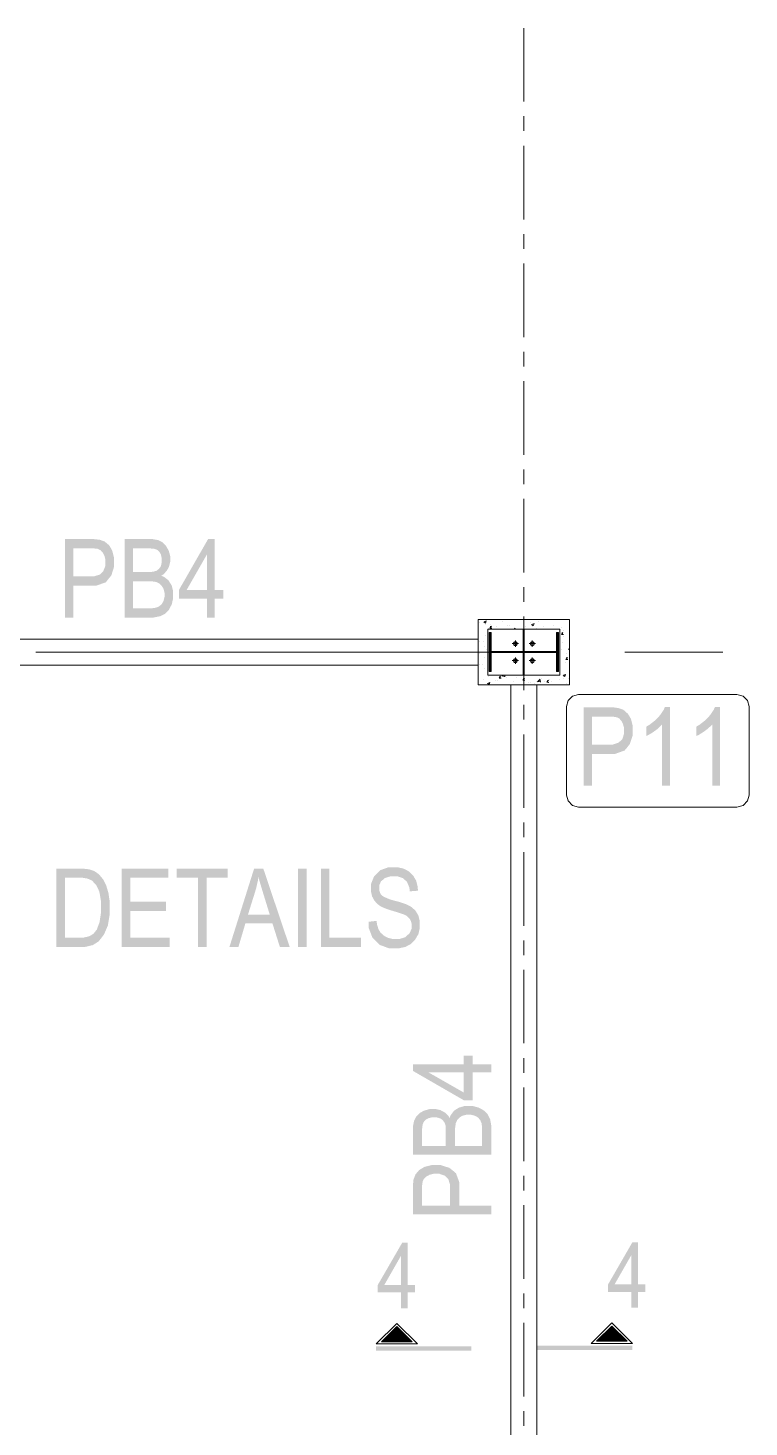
# Model space of a CAD drawing. Header units: millimetres. Extents: x 51.5 to 74.8, y 0.8 to 17.2.
# Drawn here: x 55.978 to 56.699, y 8.381 to 9.78 of the extents above; entities that cross this region are included whole.
import ezdxf

# ---------------------------------------------------------------- set-up
doc = ezdxf.new("R2010")
doc.units = ezdxf.units.MM
doc.layers.add('PDF_Geomertry', color=7, linetype='Continuous')
doc.layers.add('PDF_Solid Fills', color=7, linetype='Continuous')

msp = doc.modelspace()

# ---------------------------------------------------------------- hatches: boundary and pattern name
at = {"layer": 'PDF_Solid Fills', "transparency": 33554559}
h = msp.add_hatch(color=256, dxfattribs=at)
h.paths.add_polyline_path([(56.0152, 9.1906), (56.0152, 9.2691), (56.0395, 9.2691), (56.0437, 9.2691), (56.0501, 9.2684), (56.0522, 9.2676), (56.055, 9.2666), (56.0594, 9.2629), (56.0611, 9.2601), (56.0626, 9.2573), (56.0643, 9.2505), (56.0643, 9.2465), (56.0643, 9.2412), (56.0616, 9.2326), (56.0588, 9.2293), (56.0562, 9.2259), (56.0469, 9.2226), (56.0402, 9.2226), (56.0237, 9.2226), (56.0237, 9.1906)])
h.paths.add_polyline_path([(56.0237, 9.2318), (56.0404, 9.2318), (56.0444, 9.2318), (56.0501, 9.2336), (56.0519, 9.2354), (56.0537, 9.2372), (56.0557, 9.2424), (56.0557, 9.2461), (56.0557, 9.2484), (56.0547, 9.2524), (56.0538, 9.2541), (56.0529, 9.2558), (56.0508, 9.258), (56.0494, 9.2586), (56.0482, 9.2593), (56.0436, 9.2598), (56.0402, 9.2598), (56.0237, 9.2598)])
h = msp.add_hatch(color=256, dxfattribs=at)
h.paths.add_polyline_path([(56.075, 9.1906), (56.075, 9.2691), (56.0991, 9.2691), (56.1027, 9.2691), (56.1086, 9.268), (56.1108, 9.2669), (56.1129, 9.2658), (56.1163, 9.2622), (56.1177, 9.2598), (56.1191, 9.2573), (56.1205, 9.252), (56.1205, 9.2491), (56.1205, 9.2463), (56.1193, 9.2415), (56.1182, 9.2394), (56.1169, 9.2372), (56.1137, 9.2337), (56.1115, 9.2324), (56.1143, 9.2313), (56.1187, 9.2279), (56.1202, 9.2255), (56.1219, 9.223), (56.1234, 9.217), (56.1234, 9.2134), (56.1234, 9.2098), (56.122, 9.2036), (56.1205, 9.2009), (56.1191, 9.1981), (56.1152, 9.1943), (56.1127, 9.193), (56.1104, 9.1919), (56.1037, 9.1906), (56.0994, 9.1906)])
h.paths.add_polyline_path([(56.0834, 9.1999), (56.0994, 9.1999), (56.1022, 9.1999), (56.1061, 9.2004), (56.1073, 9.2009), (56.1091, 9.2016), (56.1119, 9.2038), (56.1129, 9.2055), (56.1138, 9.207), (56.1148, 9.2111), (56.1148, 9.2134), (56.1148, 9.2156), (56.1138, 9.2194), (56.1129, 9.2209), (56.112, 9.2224), (56.1095, 9.2247), (56.108, 9.2255), (56.1065, 9.2262), (56.1016, 9.2269), (56.0983, 9.2269), (56.0834, 9.2269)])
h.paths.add_polyline_path([(56.0834, 9.2361), (56.0973, 9.2361), (56.1001, 9.2361), (56.104, 9.2365), (56.1051, 9.2369), (56.1068, 9.2374), (56.1094, 9.2394), (56.1102, 9.2406), (56.1112, 9.242), (56.112, 9.2456), (56.112, 9.2479), (56.112, 9.2499), (56.1112, 9.2536), (56.1105, 9.2549), (56.1097, 9.2563), (56.1075, 9.2583), (56.1061, 9.2588), (56.1048, 9.2593), (56.0998, 9.2598), (56.0963, 9.2598), (56.0834, 9.2598)])
h = msp.add_hatch(color=256, dxfattribs=at)
h.paths.add_polyline_path([(56.1572, 9.1906), (56.1572, 9.2094), (56.1293, 9.2094), (56.1293, 9.2183), (56.1584, 9.2691), (56.1651, 9.2691), (56.1651, 9.2183), (56.1737, 9.2183), (56.1737, 9.2094), (56.1651, 9.2094), (56.1651, 9.1906)])
h.paths.add_polyline_path([(56.1572, 9.2183), (56.1572, 9.2537), (56.137, 9.2183)])
h = msp.add_hatch(color=256, dxfattribs=at)
h.paths.add_polyline_path([(56.5338, 9.0224), (56.5338, 9.1009), (56.5582, 9.1009), (56.5625, 9.1009), (56.5687, 9.1001), (56.5708, 9.0994), (56.5736, 9.0984), (56.578, 9.0945), (56.5797, 9.0919), (56.5813, 9.0891), (56.583, 9.0823), (56.583, 9.0783), (56.583, 9.073), (56.5802, 9.0643), (56.5776, 9.0609), (56.5748, 9.0576), (56.5655, 9.0543), (56.5588, 9.0543), (56.5423, 9.0543), (56.5423, 9.0224)])
h.paths.add_polyline_path([(56.5423, 9.0636), (56.5591, 9.0636), (56.563, 9.0636), (56.5687, 9.0654), (56.5707, 9.0672), (56.5725, 9.0688), (56.5743, 9.0743), (56.5743, 9.0779), (56.5743, 9.0802), (56.5733, 9.0841), (56.5725, 9.0858), (56.5715, 9.0874), (56.5694, 9.0898), (56.5682, 9.0904), (56.5668, 9.0909), (56.5622, 9.0916), (56.5588, 9.0916), (56.5423, 9.0916)])
for points in [[(56.6202, 9.0224), (56.6123, 9.0224), (56.6123, 9.0837), (56.6109, 9.0822), (56.6073, 9.0788), (56.605, 9.0772), (56.6027, 9.0755), (56.5984, 9.073), (56.5966, 9.0722), (56.5966, 9.0815), (56.5998, 9.0834), (56.6057, 9.088), (56.6082, 9.0906), (56.6107, 9.0934), (56.6141, 9.0986), (56.6151, 9.1012), (56.6202, 9.1012)], [(56.6704, 9.0224), (56.6625, 9.0224), (56.6625, 9.0837), (56.6611, 9.0822), (56.6573, 9.0788), (56.6551, 9.0772), (56.6527, 9.0755), (56.6486, 9.073), (56.6466, 9.0722), (56.6466, 9.0815), (56.6498, 9.0834), (56.6557, 9.088), (56.6582, 9.0906), (56.6607, 9.0934), (56.6641, 9.0986), (56.6652, 9.1012), (56.6704, 9.1012)], [(56.3188, 8.8863), (56.3269, 8.8873), (56.3272, 8.884), (56.3287, 8.879), (56.3298, 8.8772), (56.3309, 8.8754), (56.3343, 8.8724), (56.3363, 8.8713), (56.3384, 8.8702), (56.3432, 8.8691), (56.3458, 8.8691), (56.3497, 8.8691), (56.3555, 8.8709), (56.3576, 8.8729), (56.3598, 8.8747), (56.3619, 8.8795), (56.3619, 8.8824), (56.3619, 8.8843), (56.3611, 8.8873), (56.3604, 8.8886), (56.3595, 8.8898), (56.3573, 8.892), (56.3557, 8.8929), (56.3541, 8.8937), (56.3475, 8.8959), (56.3425, 8.8974), (56.3379, 8.8988), (56.3313, 8.9015), (56.3294, 8.9029), (56.3275, 8.9043), (56.3245, 8.9077), (56.3234, 8.9098), (56.3223, 8.9119), (56.3213, 8.9166), (56.3213, 8.9193), (56.3213, 8.9241), (56.3244, 8.9319), (56.3275, 8.9348), (56.3305, 8.9379), (56.3388, 8.9409), (56.3441, 8.9409), (56.3476, 8.9409), (56.354, 8.9395), (56.3566, 8.9381), (56.3593, 8.9366), (56.3634, 8.9326), (56.365, 8.9299), (56.3665, 8.9273), (56.368, 8.9211), (56.3682, 8.9174), (56.36, 8.9168), (56.3597, 8.9205), (56.3573, 8.9262), (56.3554, 8.928), (56.3534, 8.9299), (56.3479, 8.9318), (56.3443, 8.9318), (56.3407, 8.9318), (56.3352, 8.9301), (56.3333, 8.9284), (56.3313, 8.9269), (56.3295, 8.9227), (56.3295, 8.9201), (56.3295, 8.9177), (56.3309, 8.9141), (56.3323, 8.9127), (56.3337, 8.9115), (56.34, 8.9088), (56.3448, 8.9074), (56.3495, 8.9062), (56.3563, 8.904), (56.3583, 8.903), (56.3612, 8.9015), (56.3657, 8.8976), (56.3672, 8.8951), (56.3686, 8.8927), (56.3701, 8.8868), (56.3701, 8.8834), (56.3701, 8.8801), (56.3686, 8.8738), (56.3669, 8.8711), (56.3654, 8.8683), (56.3611, 8.8641), (56.3583, 8.8626), (56.3557, 8.8612), (56.3491, 8.8598), (56.3452, 8.8598), (56.3393, 8.8598), (56.3298, 8.8633), (56.3262, 8.8669), (56.3227, 8.8705), (56.319, 8.8802)], [(56.072, 8.8611), (56.072, 8.9395), (56.1186, 8.9395), (56.1186, 8.9304), (56.0805, 8.9304), (56.0805, 8.9063), (56.1162, 8.9063), (56.1162, 8.897), (56.0805, 8.897), (56.0805, 8.8704), (56.1201, 8.8704), (56.1201, 8.8611)], [(56.1483, 8.8611), (56.1483, 8.9304), (56.127, 8.9304), (56.127, 8.9395), (56.178, 8.9395), (56.178, 8.9304), (56.1568, 8.9304), (56.1568, 8.8611)], [(56.2712, 8.8611), (56.2712, 8.9395), (56.2797, 8.9395), (56.2797, 8.8704), (56.3113, 8.8704), (56.3113, 8.8611)]]:
    msp.add_hatch(color=256, dxfattribs=at).paths.add_polyline_path(points)
h = msp.add_hatch(color=256, dxfattribs=at)
h.paths.add_polyline_path([(56.0068, 8.8611), (56.0068, 8.9395), (56.029, 8.9395), (56.0332, 8.9395), (56.0394, 8.9388), (56.0416, 8.9381), (56.0444, 8.9372), (56.0493, 8.9338), (56.0513, 8.9313), (56.0534, 8.9288), (56.0566, 8.9224), (56.0577, 8.9187), (56.0588, 8.9149), (56.0601, 8.9059), (56.0601, 8.9008), (56.0601, 8.8941), (56.0582, 8.8827), (56.0562, 8.8781), (56.0543, 8.8736), (56.0491, 8.8669), (56.0461, 8.8649), (56.043, 8.863), (56.035, 8.8611), (56.0301, 8.8611)])
h.paths.add_polyline_path([(56.0152, 8.8704), (56.029, 8.8704), (56.0332, 8.8704), (56.0395, 8.8718), (56.0416, 8.873), (56.0438, 8.8744), (56.0472, 8.8787), (56.0483, 8.8818), (56.0498, 8.8858), (56.0513, 8.8954), (56.0513, 8.9009), (56.0513, 8.9069), (56.0497, 8.9162), (56.0482, 8.9197), (56.0465, 8.923), (56.0423, 8.9276), (56.0397, 8.9287), (56.038, 8.9295), (56.0326, 8.9304), (56.0288, 8.9304), (56.0152, 8.9304)])
h = msp.add_hatch(color=256, dxfattribs=at)
h.paths.add_polyline_path([(56.1797, 8.8611), (56.2044, 8.9395), (56.2136, 8.9395), (56.24, 8.8611), (56.2302, 8.8611), (56.2227, 8.8848), (56.1957, 8.8848), (56.1887, 8.8611)])
h.paths.add_polyline_path([(56.1982, 8.8933), (56.2201, 8.8933), (56.2134, 8.9151), (56.2119, 8.9201), (56.2095, 8.9281), (56.2088, 8.9313), (56.2082, 8.9276), (56.2065, 8.9201), (56.2054, 8.9163)])
h = msp.add_hatch(color=256, dxfattribs=at)
h.paths.add_polyline_path([(56.4416, 8.7358), (56.4229, 8.7358), (56.4229, 8.7079), (56.414, 8.7079), (56.3632, 8.7372), (56.3632, 8.7437), (56.414, 8.7437), (56.414, 8.7524), (56.4229, 8.7524), (56.4229, 8.7437), (56.4416, 8.7437)])
h.paths.add_polyline_path([(56.414, 8.7358), (56.3786, 8.7358), (56.414, 8.7156)])
h = msp.add_hatch(color=256, dxfattribs=at)
h.paths.add_polyline_path([(56.4416, 8.6536), (56.3632, 8.6536), (56.3632, 8.6777), (56.3632, 8.6815), (56.3643, 8.6872), (56.3654, 8.6894), (56.3665, 8.6915), (56.3701, 8.6951), (56.3725, 8.6965), (56.375, 8.6977), (56.3802, 8.6991), (56.3832, 8.6991), (56.3858, 8.6991), (56.3907, 8.698), (56.3929, 8.6968), (56.3951, 8.6956), (56.3986, 8.6923), (56.3998, 8.6901), (56.4009, 8.6929), (56.4043, 8.6973), (56.4068, 8.699), (56.4093, 8.7005), (56.4152, 8.7022), (56.4188, 8.7022), (56.4225, 8.7022), (56.4287, 8.7006), (56.4313, 8.6993), (56.434, 8.6977), (56.438, 8.6938), (56.4391, 8.6915), (56.4404, 8.689), (56.4416, 8.6823), (56.4416, 8.678)])
h.paths.add_polyline_path([(56.4323, 8.662), (56.4323, 8.6781), (56.4323, 8.6808), (56.4319, 8.6847), (56.4313, 8.6859), (56.4307, 8.6877), (56.4284, 8.6905), (56.4268, 8.6915), (56.4252, 8.6924), (56.4212, 8.6934), (56.4188, 8.6934), (56.4166, 8.6934), (56.4129, 8.6924), (56.4113, 8.6916), (56.4098, 8.6906), (56.4075, 8.6881), (56.4068, 8.6866), (56.4061, 8.6851), (56.4054, 8.6802), (56.4054, 8.677), (56.4054, 8.662)])
h.paths.add_polyline_path([(56.3961, 8.662), (56.3961, 8.6761), (56.3961, 8.6787), (56.3958, 8.6826), (56.3954, 8.6838), (56.3948, 8.6855), (56.3929, 8.688), (56.3916, 8.689), (56.3902, 8.6898), (56.3866, 8.6908), (56.3844, 8.6908), (56.3823, 8.6908), (56.3787, 8.6899), (56.3773, 8.6891), (56.3759, 8.6883), (56.374, 8.6861), (56.3734, 8.6848), (56.3729, 8.6834), (56.3723, 8.6786), (56.3723, 8.6749), (56.3723, 8.662)])
h = msp.add_hatch(color=256, dxfattribs=at)
h.paths.add_polyline_path([(56.4416, 8.5938), (56.3632, 8.5938), (56.3632, 8.6181), (56.3632, 8.6224), (56.3638, 8.6287), (56.3647, 8.6308), (56.3657, 8.6336), (56.3694, 8.638), (56.3722, 8.6397), (56.375, 8.6413), (56.3818, 8.643), (56.3857, 8.643), (56.3911, 8.643), (56.3997, 8.6402), (56.403, 8.6376), (56.4063, 8.6348), (56.4097, 8.6255), (56.4097, 8.6188), (56.4097, 8.6023), (56.4416, 8.6023)])
h.paths.add_polyline_path([(56.4004, 8.6023), (56.4004, 8.619), (56.4004, 8.623), (56.3987, 8.6287), (56.3969, 8.6306), (56.3951, 8.6324), (56.3897, 8.6343), (56.3862, 8.6343), (56.3838, 8.6343), (56.3798, 8.6333), (56.3782, 8.6324), (56.3765, 8.6315), (56.3743, 8.6294), (56.3736, 8.6281), (56.373, 8.6268), (56.3723, 8.6222), (56.3723, 8.6188), (56.3723, 8.6023)])
h = msp.add_hatch(color=256, dxfattribs=at)
h.paths.add_polyline_path([(56.3513, 8.4999), (56.3513, 8.5156), (56.328, 8.5156), (56.328, 8.523), (56.3525, 8.5654), (56.3579, 8.5654), (56.3579, 8.523), (56.3652, 8.523), (56.3652, 8.5156), (56.3579, 8.5156), (56.3579, 8.4999)])
h.paths.add_polyline_path([(56.3513, 8.523), (56.3513, 8.5524), (56.3345, 8.523)])
h = msp.add_hatch(color=256, dxfattribs=at)
h.paths.add_polyline_path([(56.5816, 8.5005), (56.5816, 8.5162), (56.5583, 8.5162), (56.5583, 8.5236), (56.5827, 8.5659), (56.5882, 8.5659), (56.5882, 8.5236), (56.5955, 8.5236), (56.5955, 8.5162), (56.5882, 8.5162), (56.5882, 8.5005)])
h.paths.add_polyline_path([(56.5816, 8.5236), (56.5816, 8.553), (56.5648, 8.5236)])

# ---------------------------------------------------------------- linework, layer by layer
at = {"layer": 'PDF_Geomertry', "lineweight": 0}
for points in [[(56.4741, 9.7802), (56.4741, 9.7066)], [(56.4741, 9.6919), (56.4741, 9.6772)], [(56.4741, 9.6624), (56.4741, 9.5888)], [(56.4741, 9.5741), (56.4741, 9.5594)], [(56.4741, 9.5447), (56.4741, 9.4711)], [(56.4741, 9.4563), (56.4741, 9.4418)], [(56.4741, 9.427), (56.4741, 9.3534)], [(56.4741, 9.3387), (56.4741, 9.324)], [(56.4741, 9.3093), (56.4741, 9.2356)], [(56.4741, 9.2209), (56.4741, 9.2062)], [(56.4283, 9.1888), (56.4283, 9.1888)], [(56.43, 9.1858), (56.43, 9.1858)], [(56.4341, 9.1862), (56.4358, 9.1851), (56.4365, 9.1872)], [(56.4343, 9.1863), (56.4366, 9.1873)], [(56.4359, 9.1838), (56.4359, 9.1838)], [(56.4384, 9.1801), (56.4384, 9.1801)], [(56.442, 9.1799), (56.4401, 9.1801), (56.4418, 9.182)], [(56.4404, 9.1834), (56.4404, 9.1834)], [(56.4412, 9.1798), (56.4408, 9.1819)], [(56.4423, 9.1888), (56.4423, 9.1888)], [(56.4468, 9.1812), (56.4468, 9.1812)], [(56.4532, 9.1863), (56.4532, 9.1863)], [(56.4582, 9.1827), (56.4582, 9.1827)], [(56.4594, 9.1827), (56.4594, 9.1827)], [(56.4647, 9.179), (56.4655, 9.1799)], [(56.4648, 9.179), (56.4647, 9.1798)], [(56.4702, 9.1887), (56.4702, 9.1887)], [(56.4716, 9.179), (56.4716, 9.179)], [(56.4741, 9.1915), (56.4741, 9.1179)], [(56.4759, 9.182), (56.4759, 9.182)], [(56.4804, 9.1855), (56.4804, 9.1855)], [(56.4819, 9.1836), (56.4836, 9.1824), (56.4843, 9.1844)], [(56.482, 9.1837), (56.4843, 9.1845)], [(56.4855, 9.179), (56.4855, 9.179)], [(56.4866, 9.1798), (56.4866, 9.1798)], [(56.4886, 9.1866), (56.4886, 9.1866)], [(56.4937, 9.1812), (56.4937, 9.1812)], [(56.4984, 9.1888), (56.4984, 9.1888)], [(56.5012, 9.1883), (56.5012, 9.1883)], [(56.5038, 9.1823), (56.5038, 9.1823)], [(56.5048, 9.1888), (56.5048, 9.1888)], [(56.5061, 9.1793), (56.5061, 9.1793)], [(56.5113, 9.1805), (56.5113, 9.1805)], [(56.5198, 9.1856), (56.5198, 9.1856)], [(55.7115, 9.1691), (56.4283, 9.1691)], [(56.4283, 9.178), (56.4283, 9.178)], [(56.4283, 9.1673), (56.4283, 9.1673)], [(56.4286, 9.1659), (56.4286, 9.1659)], [(56.4297, 9.1669), (56.4297, 9.1669)], [(56.434, 9.1665), (56.434, 9.1665)], [(56.4355, 9.1729), (56.4355, 9.1729)], [(56.438, 9.168), (56.438, 9.168)], [(56.4382, 9.1748), (56.4382, 9.1748)], [(56.4395, 9.174), (56.4413, 9.1756)], [(56.4395, 9.1745), (56.4408, 9.1756)], [(56.4395, 9.1751), (56.4401, 9.1756)], [(56.4395, 9.1756), (56.4395, 9.1756)], [(56.4395, 9.1733), (56.4413, 9.1752)], [(56.4395, 9.1727), (56.4413, 9.1745)], [(56.4395, 9.1722), (56.4413, 9.174)], [(56.4395, 9.1716), (56.4413, 9.1734)], [(56.4395, 9.1709), (56.4413, 9.1729)], [(56.4395, 9.1704), (56.4413, 9.1722)], [(56.4395, 9.1698), (56.4413, 9.1716)], [(56.4395, 9.1693), (56.4413, 9.1711)], [(56.4395, 9.1687), (56.4413, 9.1705)], [(56.4395, 9.168), (56.4413, 9.1698)], [(56.4395, 9.1674), (56.4413, 9.1693)], [(56.4395, 9.1669), (56.4413, 9.1687)], [(56.4395, 9.1663), (56.4413, 9.1681)], [(56.4395, 9.1656), (56.4413, 9.1676)], [(56.4395, 9.1651), (56.4413, 9.1669)], [(56.4395, 9.1645), (56.4413, 9.1663)], [(56.4395, 9.164), (56.4413, 9.1658)], [(56.4395, 9.1633), (56.4413, 9.1652)], [(56.4657, 9.1677), (56.4657, 9.1613)], [(56.4826, 9.1677), (56.4826, 9.1613)], [(56.5068, 9.1743), (56.5083, 9.1756)], [(56.5068, 9.1748), (56.5077, 9.1756)], [(56.5068, 9.1754), (56.5072, 9.1756)], [(56.5068, 9.1736), (56.5086, 9.1755)], [(56.5068, 9.173), (56.5086, 9.1748)], [(56.5068, 9.1724), (56.5086, 9.1743)], [(56.5068, 9.1719), (56.5086, 9.1737)], [(56.5068, 9.1712), (56.5086, 9.1731)], [(56.5068, 9.1706), (56.5086, 9.1724)], [(56.5068, 9.1701), (56.5086, 9.1719)], [(56.5068, 9.1695), (56.5086, 9.1713)], [(56.5068, 9.169), (56.5086, 9.1708)], [(56.5068, 9.1683), (56.5086, 9.1701)], [(56.5068, 9.1677), (56.5086, 9.1695)], [(56.5068, 9.1672), (56.5086, 9.169)], [(56.5068, 9.1666), (56.5086, 9.1684)], [(56.5068, 9.1659), (56.5086, 9.1679)], [(56.5068, 9.1654), (56.5086, 9.1672)], [(56.5068, 9.1648), (56.5086, 9.1666)], [(56.5068, 9.1643), (56.5086, 9.1661)], [(56.5068, 9.1636), (56.5086, 9.1655)], [(56.5068, 9.163), (56.5086, 9.1648)], [(56.5101, 9.1756), (56.5101, 9.1756)], [(56.5136, 9.1737), (56.5116, 9.1738), (56.5132, 9.1758)], [(56.5127, 9.1736), (56.5123, 9.1756)], [(56.513, 9.1659), (56.513, 9.1659)], [(56.5134, 9.178), (56.5134, 9.178)], [(56.514, 9.172), (56.514, 9.172)], [(56.5198, 9.1666), (56.5198, 9.1666)], [(56.4769, 9.1561), (55.9863, 9.1561)], [(56.4283, 9.1631), (56.4284, 9.1631)], [(56.4283, 9.1627), (56.4284, 9.163)], [(56.4283, 9.1565), (56.4283, 9.1565)], [(56.4293, 9.1549), (56.4293, 9.1549)], [(56.4347, 9.1506), (56.4347, 9.1506)], [(56.4351, 9.1618), (56.4351, 9.1618)], [(56.4365, 9.1587), (56.4365, 9.1587)], [(56.4382, 9.1641), (56.4382, 9.1641)], [(56.4382, 9.1572), (56.4382, 9.1572)], [(56.4395, 9.1627), (56.4413, 9.1645)], [(56.4395, 9.1622), (56.4413, 9.164)], [(56.4395, 9.1616), (56.4413, 9.1634)], [(56.4395, 9.1611), (56.4413, 9.1629)], [(56.4395, 9.1604), (56.4413, 9.1623)], [(56.4395, 9.1598), (56.4413, 9.1616)], [(56.4395, 9.1593), (56.4413, 9.1611)], [(56.4395, 9.1587), (56.4413, 9.1605)], [(56.4395, 9.158), (56.4413, 9.1599)], [(56.4395, 9.1574), (56.4413, 9.1593)], [(56.4395, 9.1569), (56.4413, 9.1587)], [(56.4395, 9.1563), (56.4413, 9.1581)], [(56.4395, 9.1556), (56.4413, 9.1576)], [(56.4395, 9.1551), (56.4413, 9.1569)], [(56.4395, 9.154), (56.4413, 9.1558), (56.442, 9.1565)], [(56.4395, 9.1545), (56.4413, 9.1563), (56.4415, 9.1565)], [(56.4395, 9.1534), (56.4413, 9.1552)], [(56.4395, 9.1527), (56.4413, 9.1547)], [(56.4395, 9.1522), (56.4413, 9.154)], [(56.4395, 9.1516), (56.4413, 9.1534)], [(56.4395, 9.1511), (56.4413, 9.1529)], [(56.4395, 9.1504), (56.4413, 9.1523)], [(56.4395, 9.1498), (56.4413, 9.1516)], [(56.4395, 9.1493), (56.4413, 9.1511)], [(56.4419, 9.1556), (56.4426, 9.1565)], [(56.4425, 9.1556), (56.4433, 9.1565)], [(56.443, 9.1556), (56.4438, 9.1565)], [(56.4436, 9.1556), (56.4444, 9.1565)], [(56.4443, 9.1556), (56.445, 9.1565)], [(56.4448, 9.1556), (56.4457, 9.1565)], [(56.4454, 9.1556), (56.4462, 9.1565)], [(56.4459, 9.1556), (56.4468, 9.1565)], [(56.4466, 9.1556), (56.4473, 9.1565)], [(56.4472, 9.1556), (56.448, 9.1565)], [(56.4477, 9.1556), (56.4486, 9.1565)], [(56.4483, 9.1556), (56.4491, 9.1565)], [(56.449, 9.1556), (56.4497, 9.1565)], [(56.4495, 9.1556), (56.4502, 9.1565)], [(56.4501, 9.1556), (56.4509, 9.1565)], [(56.4507, 9.1556), (56.4515, 9.1565)], [(56.4512, 9.1556), (56.452, 9.1565)], [(56.4519, 9.1556), (56.4526, 9.1565)], [(56.4525, 9.1556), (56.4533, 9.1565)], [(56.453, 9.1556), (56.4538, 9.1565)], [(56.4536, 9.1556), (56.4544, 9.1565)], [(56.4543, 9.1556), (56.455, 9.1565)], [(56.4548, 9.1556), (56.4555, 9.1565)], [(56.4554, 9.1556), (56.4562, 9.1565)], [(56.4559, 9.1556), (56.4568, 9.1565)], [(56.4566, 9.1556), (56.4573, 9.1565)], [(56.4572, 9.1556), (56.4579, 9.1565)], [(56.4577, 9.1556), (56.4586, 9.1565)], [(56.4583, 9.1556), (56.4591, 9.1565)], [(56.4588, 9.1556), (56.4597, 9.1565)], [(56.4595, 9.1556), (56.4602, 9.1565)], [(56.4601, 9.1556), (56.4609, 9.1565)], [(56.4607, 9.1556), (56.4615, 9.1565)], [(56.4612, 9.1556), (56.462, 9.1565)], [(56.4619, 9.1556), (56.4626, 9.1565)], [(56.4688, 9.1645), (56.4625, 9.1645)], [(56.4625, 9.1556), (56.4632, 9.1565)], [(56.463, 9.1556), (56.4638, 9.1565)], [(56.4636, 9.1556), (56.4644, 9.1565)], [(56.4641, 9.1556), (56.465, 9.1565)], [(56.4648, 9.1556), (56.4655, 9.1565)], [(56.4654, 9.1556), (56.4662, 9.1565)], [(56.4657, 9.1508), (56.4657, 9.1444)], [(56.4659, 9.1556), (56.4668, 9.1565)], [(56.4665, 9.1556), (56.4673, 9.1565)], [(56.4672, 9.1556), (56.4679, 9.1565)], [(56.4677, 9.1556), (56.4686, 9.1565)], [(56.4683, 9.1556), (56.4691, 9.1565)], [(56.4688, 9.1556), (56.4697, 9.1565)], [(56.4695, 9.1556), (56.4702, 9.1565)], [(56.4701, 9.1556), (56.4708, 9.1565)], [(56.4707, 9.1556), (56.4715, 9.1565)], [(56.4712, 9.1556), (56.472, 9.1565)], [(56.4718, 9.1556), (56.4726, 9.1565)], [(56.4725, 9.1556), (56.4732, 9.1565)], [(56.473, 9.1556), (56.4738, 9.1565)], [(56.4736, 9.1556), (56.4744, 9.1565)], [(56.4741, 9.1556), (56.475, 9.1565)], [(56.4748, 9.1556), (56.4755, 9.1565)], [(56.4754, 9.1556), (56.4762, 9.1565)], [(56.4759, 9.1556), (56.4768, 9.1565)], [(56.4765, 9.1556), (56.4773, 9.1565)], [(56.4772, 9.1556), (56.4779, 9.1565)], [(56.4777, 9.1556), (56.4784, 9.1565)], [(56.4783, 9.1556), (56.4791, 9.1565)], [(56.4788, 9.1556), (56.4797, 9.1565)], [(56.4858, 9.1645), (56.4794, 9.1645)], [(56.4794, 9.1556), (56.4802, 9.1565)], [(56.4801, 9.1556), (56.4808, 9.1565)], [(56.4807, 9.1556), (56.4815, 9.1565)], [(56.4812, 9.1556), (56.482, 9.1565)], [(56.4818, 9.1556), (56.4826, 9.1565)], [(56.4825, 9.1556), (56.4832, 9.1565)], [(56.4826, 9.1508), (56.4826, 9.1444)], [(56.483, 9.1556), (56.4837, 9.1565)], [(56.4836, 9.1556), (56.4844, 9.1565)], [(56.4841, 9.1556), (56.485, 9.1565)], [(56.4848, 9.1556), (56.4855, 9.1565)], [(56.4854, 9.1556), (56.4861, 9.1565)], [(56.4859, 9.1556), (56.4868, 9.1565)], [(56.4865, 9.1556), (56.4873, 9.1565)], [(56.487, 9.1556), (56.4879, 9.1565)], [(56.4877, 9.1556), (56.4884, 9.1565)], [(56.4883, 9.1556), (56.4891, 9.1565)], [(56.4888, 9.1556), (56.4897, 9.1565)], [(56.4894, 9.1556), (56.4902, 9.1565)], [(56.4901, 9.1556), (56.4908, 9.1565)], [(56.4907, 9.1556), (56.4913, 9.1565)], [(56.4912, 9.1556), (56.492, 9.1565)], [(56.4918, 9.1556), (56.4926, 9.1565)], [(56.4923, 9.1556), (56.4932, 9.1565)], [(56.493, 9.1556), (56.4937, 9.1565)], [(56.4936, 9.1556), (56.4944, 9.1565)], [(56.4941, 9.1556), (56.495, 9.1565)], [(56.4947, 9.1556), (56.4955, 9.1565)], [(56.4954, 9.1556), (56.4961, 9.1565)], [(56.4959, 9.1556), (56.4968, 9.1565)], [(56.4965, 9.1556), (56.4973, 9.1565)], [(56.497, 9.1556), (56.4979, 9.1565)], [(56.4977, 9.1556), (56.4984, 9.1565)], [(56.4983, 9.1556), (56.499, 9.1565)], [(56.4988, 9.1556), (56.4997, 9.1565)], [(56.4994, 9.1556), (56.5002, 9.1565)], [(56.5, 9.1556), (56.5008, 9.1565)], [(56.5007, 9.1556), (56.5013, 9.1565)], [(56.5012, 9.1556), (56.502, 9.1565)], [(56.5018, 9.1556), (56.5026, 9.1565)], [(56.5023, 9.1556), (56.5032, 9.1565)], [(56.503, 9.1556), (56.5037, 9.1565)], [(56.5036, 9.1556), (56.5043, 9.1565)], [(56.5041, 9.1556), (56.505, 9.1565)], [(56.5047, 9.1556), (56.5055, 9.1565)], [(56.5054, 9.1556), (56.5061, 9.1565)], [(56.5059, 9.1556), (56.5066, 9.1565)], [(56.5065, 9.1556), (56.5068, 9.1559), (56.5086, 9.1579)], [(56.5068, 9.1624), (56.5086, 9.1643)], [(56.5068, 9.1619), (56.5086, 9.1637)], [(56.5068, 9.1613), (56.5086, 9.1631)], [(56.5068, 9.1606), (56.5086, 9.1626)], [(56.5068, 9.1601), (56.5086, 9.1619)], [(56.5068, 9.1595), (56.5086, 9.1613)], [(56.5068, 9.159), (56.5086, 9.1608)], [(56.5068, 9.1583), (56.5086, 9.1602)], [(56.5068, 9.1577), (56.5086, 9.1595)], [(56.5068, 9.1572), (56.5086, 9.159)], [(56.5068, 9.1566), (56.5086, 9.1584)], [(56.5068, 9.1554), (56.5086, 9.1572)], [(56.5068, 9.1548), (56.5086, 9.1566)], [(56.5068, 9.1543), (56.5086, 9.1561)], [(56.5068, 9.1537), (56.5086, 9.1555)], [(56.5068, 9.153), (56.5086, 9.1549)], [(56.5068, 9.1524), (56.5086, 9.1543)], [(56.5068, 9.1519), (56.5086, 9.1537)], [(56.5068, 9.1513), (56.5086, 9.1531)], [(56.5068, 9.1506), (56.5086, 9.1526)], [(56.5068, 9.1501), (56.5086, 9.1519)], [(56.5068, 9.1495), (56.5086, 9.1513)], [(56.5068, 9.149), (56.5086, 9.1508)], [(56.5101, 9.1602), (56.5101, 9.1602)], [(56.5101, 9.1536), (56.5101, 9.1536)], [(56.5119, 9.159), (56.5119, 9.159)], [(56.5182, 9.1487), (56.5162, 9.1488), (56.5177, 9.1508)], [(56.5169, 9.1545), (56.5169, 9.1545)], [(56.5173, 9.1486), (56.5169, 9.1506)], [(56.5187, 9.159), (56.5198, 9.1588)], [(56.5188, 9.1587), (56.5198, 9.1598)], [(56.5197, 9.1513), (56.5197, 9.1513)], [(56.5198, 9.1549), (56.5198, 9.1549)], [(56.5198, 9.154), (56.5198, 9.154)], [(56.6732, 9.1561), (56.575, 9.1561)], [(55.7115, 9.143), (56.4283, 9.143)], [(56.4283, 9.1458), (56.4283, 9.1458)], [(56.4283, 9.1429), (56.4283, 9.1429)], [(56.4298, 9.1437), (56.4298, 9.1437)], [(56.4332, 9.1434), (56.4332, 9.1434)], [(56.4343, 9.1397), (56.4343, 9.1397)], [(56.4382, 9.1441), (56.4382, 9.1441)], [(56.4382, 9.1426), (56.4382, 9.1426)], [(56.4395, 9.1487), (56.4413, 9.1505)], [(56.4395, 9.1481), (56.4413, 9.1499)], [(56.4395, 9.1474), (56.4413, 9.1493)], [(56.4395, 9.1469), (56.4413, 9.1487)], [(56.4395, 9.1463), (56.4413, 9.1481)], [(56.4395, 9.1458), (56.4413, 9.1476)], [(56.4395, 9.1451), (56.4413, 9.147)], [(56.4395, 9.1445), (56.4413, 9.1463)], [(56.4395, 9.144), (56.4413, 9.1458)], [(56.4395, 9.1434), (56.4413, 9.1452)], [(56.4395, 9.1427), (56.4413, 9.1447)], [(56.4395, 9.1422), (56.4413, 9.144)], [(56.4395, 9.1416), (56.4413, 9.1434)], [(56.4395, 9.1411), (56.4413, 9.1429)], [(56.4395, 9.1405), (56.4413, 9.1423)], [(56.4395, 9.1398), (56.4413, 9.1416)], [(56.4395, 9.1393), (56.4413, 9.1411)], [(56.4395, 9.1387), (56.4413, 9.1405)], [(56.4395, 9.1381), (56.4413, 9.1399)], [(56.4395, 9.1374), (56.4413, 9.1394)], [(56.4395, 9.1369), (56.4413, 9.1387)], [(56.4397, 9.1365), (56.4413, 9.1381)], [(56.4402, 9.1365), (56.4413, 9.1376)], [(56.4408, 9.1365), (56.4413, 9.137)], [(56.4688, 9.1476), (56.4625, 9.1476)], [(56.4858, 9.1476), (56.4794, 9.1476)], [(56.5068, 9.1484), (56.5086, 9.1502)], [(56.5068, 9.1477), (56.5086, 9.1495)], [(56.5068, 9.1472), (56.5086, 9.149)], [(56.5068, 9.1466), (56.5086, 9.1484)], [(56.5068, 9.1461), (56.5086, 9.1479)], [(56.5068, 9.1454), (56.5086, 9.1473)], [(56.5068, 9.1448), (56.5086, 9.1466)], [(56.5068, 9.1443), (56.5086, 9.1461)], [(56.5068, 9.1437), (56.5086, 9.1455)], [(56.5068, 9.143), (56.5086, 9.1449)], [(56.5068, 9.1424), (56.5086, 9.1443)], [(56.5068, 9.1419), (56.5086, 9.1437)], [(56.5068, 9.1413), (56.5086, 9.1431)], [(56.5068, 9.1408), (56.5086, 9.1426)], [(56.5068, 9.1401), (56.5086, 9.1419)], [(56.5068, 9.1395), (56.5086, 9.1413)], [(56.5068, 9.139), (56.5086, 9.1408)], [(56.5068, 9.1384), (56.5086, 9.1402)], [(56.5068, 9.1377), (56.5086, 9.1397)], [(56.5068, 9.1372), (56.5086, 9.139)], [(56.5068, 9.1366), (56.5086, 9.1384)], [(56.5072, 9.1365), (56.5086, 9.1379)], [(56.5079, 9.1365), (56.5086, 9.1373)], [(56.5084, 9.1365), (56.5086, 9.1366)], [(56.5161, 9.1459), (56.5161, 9.1459)], [(56.5193, 9.1404), (56.5193, 9.1404)], [(56.5198, 9.143), (56.5198, 9.143)], [(56.4283, 9.1351), (56.4283, 9.1351)], [(56.4283, 9.1243), (56.4283, 9.1243)], [(56.4284, 9.1238), (56.4284, 9.1238)], [(56.4338, 9.1286), (56.4338, 9.1286)], [(56.4354, 9.1234), (56.4354, 9.1234)], [(56.4379, 9.1248), (56.4402, 9.1256)], [(56.4379, 9.1247), (56.4395, 9.1236), (56.4401, 9.1255)], [(56.4386, 9.1319), (56.4386, 9.1319)], [(56.44, 9.1331), (56.44, 9.1331)], [(56.4454, 9.1331), (56.4454, 9.1331)], [(56.4457, 9.1274), (56.4457, 9.1274)], [(56.4479, 9.1272), (56.4479, 9.1272)], [(56.4493, 9.1302), (56.4509, 9.132)], [(56.4493, 9.1301), (56.4513, 9.1299)], [(56.4505, 9.1298), (56.4501, 9.1319)], [(56.4512, 9.1311), (56.4512, 9.1311)], [(56.4519, 9.1234), (56.4519, 9.1234)], [(56.4522, 9.1322), (56.4552, 9.1318)], [(56.4523, 9.1319), (56.4537, 9.1331)], [(56.4551, 9.1313), (56.455, 9.1331)], [(56.4563, 9.1311), (56.4563, 9.1311)], [(56.4611, 9.1234), (56.4611, 8.2077)], [(56.4634, 9.1266), (56.4634, 9.1266)], [(56.4672, 9.1305), (56.4672, 9.1305)], [(56.4686, 9.1234), (56.4686, 9.1234)], [(56.4691, 9.1234), (56.4691, 9.1234)], [(56.4732, 9.1281), (56.4748, 9.1299)], [(56.4732, 9.128), (56.4751, 9.1279)], [(56.4743, 9.1277), (56.4738, 9.1298)], [(56.4741, 9.1304), (56.4741, 9.1304)], [(56.4784, 9.1255), (56.4784, 9.1255)], [(56.4811, 9.1259), (56.4811, 9.1259)], [(56.4832, 9.1234), (56.4832, 9.1234)], [(56.4845, 9.1244), (56.4845, 9.1244)], [(56.4851, 9.1234), (56.4851, 9.1234)], [(56.4868, 9.1266), (56.4868, 9.1266)], [(56.4872, 9.1234), (56.4872, 8.2077)], [(56.4873, 9.1331), (56.4873, 9.1331)], [(56.4877, 9.1266), (56.4907, 9.1262)], [(56.4879, 9.1263), (56.4904, 9.1291)], [(56.4907, 9.1259), (56.4902, 9.129)], [(56.4919, 9.1297), (56.4919, 9.1297)], [(56.4945, 9.1266), (56.4945, 9.1266)], [(56.4959, 9.1331), (56.4959, 9.1331)], [(56.497, 9.1261), (56.4986, 9.1279)], [(56.497, 9.1259), (56.499, 9.1258)], [(56.4982, 9.1256), (56.4977, 9.1277)], [(56.498, 9.1234), (56.498, 9.1234)], [(56.4988, 9.1252), (56.4988, 9.1252)], [(56.4994, 9.1283), (56.4994, 9.1283)], [(56.5016, 9.1234), (56.5016, 9.1234)], [(56.5019, 9.1269), (56.5019, 9.1269)], [(56.5095, 9.1288), (56.5095, 9.1288)], [(56.5101, 9.1334), (56.5101, 9.1334)], [(56.5134, 9.1327), (56.5151, 9.1316), (56.5158, 9.1336)], [(56.5136, 9.1329), (56.5159, 9.1337)], [(56.514, 9.1299), (56.514, 9.1299)], [(56.5166, 9.1244), (56.5166, 9.1244)], [(56.5182, 9.1234), (56.5182, 9.1234)], [(56.5188, 9.1293), (56.5188, 9.1293)], [(56.5198, 9.1309), (56.5198, 9.1309)], [(56.5198, 9.1244), (56.5198, 9.1244)], [(56.4741, 9.1033), (56.4741, 9.0886)], [(56.4741, 9.0738), (56.4741, 9.0002)], [(56.4741, 8.9855), (56.4741, 8.9708)], [(56.4741, 8.9561), (56.4741, 8.8824)], [(56.4741, 8.8677), (56.4741, 8.853)], [(56.4741, 8.8383), (56.4741, 8.7648)], [(56.4741, 8.7501), (56.4741, 8.7354)], [(56.4741, 8.7206), (56.4741, 8.647)], [(56.4741, 8.6323), (56.4741, 8.6176)], [(56.4741, 8.6029), (56.4741, 8.5293)], [(56.4741, 8.5145), (56.4741, 8.4998)], [(56.4741, 8.4851), (56.4741, 8.4116)], [(56.3263, 8.4641), (56.3677, 8.4641)], [(56.5827, 8.4647), (56.5413, 8.4647)], [(56.4741, 8.3969), (56.4741, 8.3822)]]:
    msp.add_lwpolyline(points, dxfattribs=at)
for points in [[(56.4283, 9.1888), (56.5198, 9.1888), (56.5198, 9.1234), (56.4283, 9.1234), (56.4283, 9.1888)], [(56.4283, 9.1888), (56.4283, 9.1888), (56.4283, 9.1888)], [(56.4283, 9.1873), (56.4283, 9.1873), (56.4283, 9.1873)], [(56.4283, 9.1806), (56.4283, 9.1806), (56.4283, 9.1806), (56.4283, 9.1806)], [(56.4283, 9.1787), (56.4283, 9.1787), (56.4283, 9.1787)], [(56.432, 9.1888), (56.432, 9.1888), (56.432, 9.1888)], [(56.4382, 9.1331), (56.4382, 9.179), (56.5101, 9.179), (56.5101, 9.1331), (56.4382, 9.1331)], [(56.4436, 9.179), (56.4436, 9.179), (56.4436, 9.179)], [(56.4487, 9.1888), (56.4487, 9.1888), (56.4487, 9.1888)], [(56.4497, 9.1888), (56.4497, 9.1888), (56.4497, 9.1888), (56.4497, 9.1888)], [(56.4576, 9.179), (56.4576, 9.179), (56.4576, 9.179), (56.4576, 9.179)], [(56.4652, 9.1888), (56.4652, 9.1888), (56.4652, 9.1888)], [(56.4704, 9.1888), (56.4704, 9.1888), (56.4704, 9.1888)], [(56.4727, 9.1888), (56.4727, 9.1888), (56.4727, 9.1888), (56.4727, 9.1888)], [(56.4736, 9.179), (56.4745, 9.179), (56.4745, 9.1565), (56.4736, 9.1565), (56.4736, 9.179)], [(56.4818, 9.1888), (56.4818, 9.1888), (56.4818, 9.1888)], [(56.4844, 9.1888), (56.4844, 9.1888), (56.4844, 9.1888)], [(56.4957, 9.1888), (56.4957, 9.1888), (56.4957, 9.1888), (56.4957, 9.1888)], [(56.4983, 9.1888), (56.4983, 9.1888), (56.4983, 9.1888)], [(56.4995, 9.179), (56.4995, 9.179), (56.4995, 9.179)], [(56.5063, 9.179), (56.5063, 9.179), (56.5063, 9.179)], [(56.515, 9.1888), (56.515, 9.1888), (56.515, 9.1888)], [(56.5187, 9.1888), (56.5187, 9.1888), (56.5187, 9.1888), (56.5187, 9.1888)], [(56.4283, 9.1701), (56.4283, 9.1701), (56.4283, 9.1701), (56.4283, 9.1701)], [(56.4283, 9.1668), (56.4283, 9.1668), (56.4283, 9.1668)], [(56.4283, 9.1662), (56.4283, 9.1662), (56.4283, 9.1662), (56.4283, 9.1662)], [(56.4382, 9.168), (56.4382, 9.168), (56.4382, 9.168)], [(56.4413, 9.1365), (56.4395, 9.1365), (56.4395, 9.1756), (56.4413, 9.1756), (56.4413, 9.1365)], [(56.5068, 9.1365), (56.5086, 9.1365), (56.5086, 9.1756), (56.5068, 9.1756), (56.5068, 9.1365)], [(56.5101, 9.1774), (56.5101, 9.1774), (56.5101, 9.1774)], [(56.5101, 9.1762), (56.5101, 9.1762), (56.5101, 9.1762), (56.5101, 9.1762)], [(56.5101, 9.1708), (56.5101, 9.1708), (56.5101, 9.1708), (56.5101, 9.1708)], [(56.5101, 9.1655), (56.5101, 9.1655), (56.5101, 9.1655), (56.5101, 9.1655)], [(56.5101, 9.1655), (56.5101, 9.1655), (56.5101, 9.1655), (56.5101, 9.1655)], [(56.5198, 9.1669), (56.5198, 9.1669), (56.5198, 9.1669)], [(56.4283, 9.1595), (56.4283, 9.1595), (56.4283, 9.1595)], [(56.4283, 9.1548), (56.4283, 9.1548), (56.4283, 9.1548), (56.4283, 9.1548)], [(56.4382, 9.1638), (56.4382, 9.1638), (56.4382, 9.1638)], [(56.4382, 9.1561), (56.4382, 9.1561), (56.4382, 9.1561)], [(56.4382, 9.1533), (56.4382, 9.1533)], [(56.4413, 9.1556), (56.5068, 9.1556), (56.5068, 9.1565), (56.4413, 9.1565), (56.4413, 9.1556)], [(56.4736, 9.1331), (56.4745, 9.1331), (56.4745, 9.1556), (56.4736, 9.1556), (56.4736, 9.1331)], [(56.5101, 9.1548), (56.5101, 9.1548), (56.5101, 9.1548), (56.5101, 9.1548)], [(56.5101, 9.1545), (56.5101, 9.1545), (56.5101, 9.1545), (56.5101, 9.1545)], [(56.5198, 9.1515), (56.5198, 9.1515), (56.5198, 9.1515)], [(56.4283, 9.149), (56.4283, 9.149), (56.4283, 9.149), (56.4283, 9.149)], [(56.4283, 9.1451), (56.4283, 9.1451), (56.4283, 9.1451)], [(56.4283, 9.1384), (56.4283, 9.1384), (56.4283, 9.1384), (56.4283, 9.1384)], [(56.5101, 9.1497), (56.5101, 9.1497), (56.5101, 9.1497)], [(56.5101, 9.144), (56.5101, 9.144), (56.5101, 9.144), (56.5101, 9.144)], [(56.5101, 9.1416), (56.5101, 9.1416), (56.5101, 9.1416)], [(56.5101, 9.1391), (56.5101, 9.1391), (56.5101, 9.1391), (56.5101, 9.1391)], [(56.5198, 9.1408), (56.5198, 9.1408), (56.5198, 9.1408)], [(56.4283, 9.1309), (56.4283, 9.1309), (56.4283, 9.1309)], [(56.4283, 9.1279), (56.4283, 9.1279), (56.4283, 9.1279)], [(56.4283, 9.124), (56.4283, 9.124), (56.4283, 9.124), (56.4283, 9.124)], [(56.429, 9.1234), (56.429, 9.1234), (56.429, 9.1234)], [(56.4412, 9.1234), (56.4412, 9.1234), (56.4412, 9.1234)], [(56.4413, 9.1331), (56.4413, 9.1331), (56.4413, 9.1331), (56.4413, 9.1331)], [(56.452, 9.1234), (56.452, 9.1234), (56.452, 9.1234)], [(56.4532, 9.1331), (56.4532, 9.1331), (56.4532, 9.1331), (56.4532, 9.1331)], [(56.4551, 9.1234), (56.4551, 9.1234), (56.4551, 9.1234), (56.4551, 9.1234)], [(56.462, 9.1234), (56.462, 9.1234), (56.462, 9.1234)], [(56.4643, 9.1331), (56.4643, 9.1331), (56.4643, 9.1331), (56.4643, 9.1331)], [(56.4697, 9.1331), (56.4697, 9.1331), (56.4697, 9.1331), (56.4697, 9.1331)], [(56.4751, 9.1234), (56.4751, 9.1234), (56.4751, 9.1234)], [(56.4819, 9.1331), (56.4819, 9.1331), (56.4819, 9.1331)], [(56.4862, 9.1331), (56.4862, 9.1331), (56.4862, 9.1331), (56.4862, 9.1331)], [(56.4972, 9.1234), (56.4972, 9.1234), (56.4972, 9.1234)], [(56.5029, 9.1331), (56.5029, 9.1331), (56.5029, 9.1331), (56.5029, 9.1331)], [(56.5101, 9.1333), (56.5101, 9.1333), (56.5101, 9.1333), (56.5101, 9.1333)], [(56.5112, 9.1234), (56.5112, 9.1234), (56.5112, 9.1234), (56.5112, 9.1234)], [(56.5198, 9.1301), (56.5198, 9.1301), (56.5198, 9.1301)], [(56.5287, 9.1137), (56.6872, 9.1137), (56.6933, 9.112), (56.6976, 9.1077), (56.6993, 9.1016), (56.6993, 9.0131), (56.6976, 9.0072), (56.6933, 9.0027), (56.6872, 9.0011), (56.5287, 9.0011), (56.5227, 9.0027), (56.5183, 9.0072), (56.5166, 9.0131), (56.5166, 9.1016), (56.5183, 9.1077), (56.5227, 9.112), (56.5287, 9.1137)], [(56.3677, 8.4641), (56.347, 8.4845), (56.3263, 8.4641)], [(56.3318, 8.4663), (56.347, 8.4815), (56.3623, 8.4663)], [(56.5413, 8.4647), (56.562, 8.4851), (56.5827, 8.4647)], [(56.5773, 8.4669), (56.562, 8.4819), (56.5468, 8.4669)]]:
    msp.add_lwpolyline(points, close=True, dxfattribs=at)
for centre, radius in [((56.4826, 9.1645), 0.00194), ((56.4826, 9.1645), 0.00167), ((56.4826, 9.1476), 0.00194), ((56.4826, 9.1476), 0.00167)]:
    msp.add_circle(centre, radius, dxfattribs=at)
for points in [[(56.4676, 9.1645), (56.4676, 9.1656), (56.4666, 9.1665), (56.4657, 9.1665), (56.4645, 9.1665), (56.4636, 9.1656), (56.4636, 9.1645), (56.4636, 9.1636), (56.4645, 9.1626), (56.4657, 9.1626), (56.4666, 9.1626), (56.4676, 9.1636), (56.4676, 9.1645)], [(56.4672, 9.1645), (56.4672, 9.1655), (56.4665, 9.1662), (56.4657, 9.1662), (56.4647, 9.1662), (56.464, 9.1655), (56.464, 9.1645), (56.464, 9.1637), (56.4647, 9.1629), (56.4657, 9.1629), (56.4665, 9.1629), (56.4672, 9.1637), (56.4672, 9.1645)], [(56.4676, 9.1476), (56.4676, 9.1487), (56.4666, 9.1495), (56.4657, 9.1495), (56.4645, 9.1495), (56.4636, 9.1487), (56.4636, 9.1476), (56.4636, 9.1465), (56.4645, 9.1456), (56.4657, 9.1456), (56.4666, 9.1456), (56.4676, 9.1465), (56.4676, 9.1476)], [(56.4672, 9.1476), (56.4672, 9.1484), (56.4665, 9.1493), (56.4657, 9.1493), (56.4647, 9.1493), (56.464, 9.1484), (56.464, 9.1476), (56.464, 9.1466), (56.4647, 9.1459), (56.4657, 9.1459), (56.4665, 9.1459), (56.4672, 9.1466), (56.4672, 9.1476)]]:
    msp.add_open_spline(points, degree=3, knots=[0, 0, 0, 0, 1, 1, 1, 2, 2, 2, 3, 3, 3, 4, 4, 4, 4], dxfattribs=at)
at = {"layer": 'PDF_Solid Fills', "transparency": 33554559}
for points in [[(56.2483, 8.8611), (56.2483, 8.9395), (56.2568, 8.8611), (56.2568, 8.9395)], [(56.347, 8.4663), (56.3318, 8.4663), (56.347, 8.4663), (56.347, 8.4815)], [(56.347, 8.4663), (56.347, 8.4815), (56.347, 8.4663), (56.3623, 8.4663)], [(56.562, 8.4669), (56.5468, 8.4669), (56.562, 8.4669), (56.562, 8.4819)], [(56.562, 8.4669), (56.562, 8.4819), (56.562, 8.4669), (56.5773, 8.4669)], [(56.4215, 8.4619), (56.4215, 8.4574), (56.3263, 8.4619), (56.3263, 8.4574)], [(56.4872, 8.458), (56.4872, 8.4624), (56.5827, 8.458), (56.5827, 8.4624)]]:
    msp.add_solid(points, dxfattribs=at)

doc.saveas('drawing.dxf')
